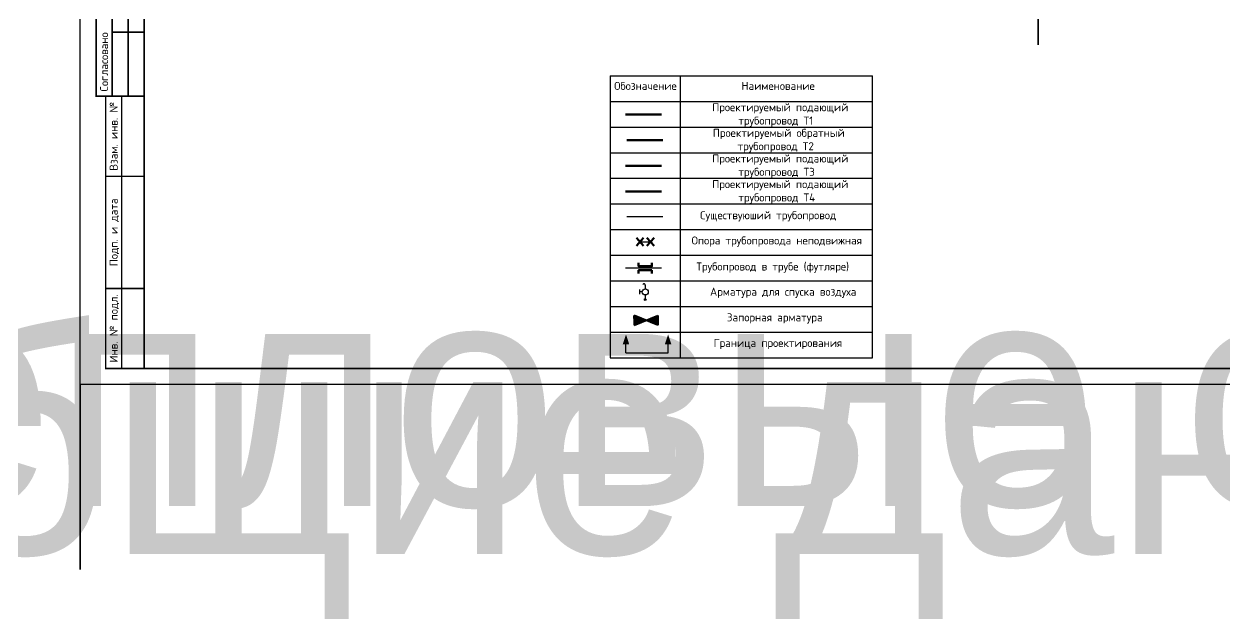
# Model space of a CAD drawing. Header units: millimetres. Extents: x 1990 to 8783, y 397 to 3825.
# Drawn here: x 2841.5 to 3216.3, y 1101.6 to 1287.4 of the extents above; entities that cross this region are included whole.
import ezdxf
from ezdxf.enums import TextEntityAlignment as Align

# ---------------------------------------------------------------- set-up
doc = ezdxf.new("R2018")
doc.units = ezdxf.units.MM
doc.linetypes.add('ГОСТ 2.303 5', pattern=[24, 20, -1.5, 1, -1.5])
for name, color, linetype, lineweight in [('9 Размеры на геодезии', 5, 'Continuous', 40), ('Объекты проект.', 1, 'Continuous', 80), ('Основной', 1, 'Continuous', 60), ('Размерный', 4, 'Continuous', 30), ('Размеры на чертеже', 250, 'Continuous', 25)]:
    doc.layers.add(name, color=color, linetype=linetype, lineweight=lineweight)
doc.styles.add('-ISOCPEUR-', font='isocpeur.ttf')
doc.styles.get("Standard").update_dxf_attribs({"font": 'arial.ttf'})

# ---------------------------------------------------------------- blocks, each defined once
blk = doc.blocks.new('*U369')
blk.add_lwpolyline([(0, 123), (594, 123), (594, -297), (0, -297)], close=True)
at = {"const_width": 0.5}
blk.add_lwpolyline([(20, 118), (589, 118), (589, -292), (20, -292)], close=True, dxfattribs=at)
for points in [[(20, -207), (5, -207), (5, -142), (20, -142)], [(10, -142), (10, -207)], [(15, -142), (15, -207)], [(10, -187), (20, -187)], [(20, -292), (8, -292), (8, -207), (20, -207)], [(13, -207), (13, -292)], [(8, -232), (20, -232)], [(8, -267), (20, -267)]]:
    blk.add_lwpolyline(points, dxfattribs=at)
at = {"style": '-ISOCPEUR-'}
blk.add_text('Согласовано', height=2.5, rotation=90, dxfattribs=at).set_placement((7.5, -205.5), align=Align.MIDDLE_LEFT)
for s, p in [('Взам. инв. №', (10.5, -219.5)), ('Подп. и дата', (10.5, -249.5)), ('Инв. № подл.', (10.5, -279.5))]:
    blk.add_text(s, height=2.5, rotation=90, dxfattribs=at).set_placement(p, align=Align.MIDDLE_CENTER)
blk.add_attdef('РАЗРАБОТАЛ', text='', height=2.5).set_placement((424.5, -264.22), align=Align.MIDDLE_LEFT)
at = {"flags": 8}
for tag, height, p in [('ДАТА', 2.5, (464.07, -264.4)), ('ЛИСТ', 3, (560.39, -271.92)), ('ЛИСТОВ', 3, (577.89, -271.92))]:
    blk.add_attdef(tag, text='', height=height, dxfattribs=at).set_placement(p, align=Align.MIDDLE_CENTER)
blk.add_attdef('ПРОВЕРИЛ', (424.75, -270.73), '', height=2.5)
at = {"lineweight": 30, "flags": 104}
for tag, p in [('ТЕПЛОВЫЕ_СЕТИ', (504, -269.5)), ('ИМЯ_ЧЕРТЕЖА', (504, -284.5))]:
    blk.add_attdef(tag, text='', height=3, dxfattribs=at).set_placement(p, align=Align.MIDDLE_CENTER)
at = {"style": '-ISOCPEUR-', "flags": 8}
blk.add_attdef('ФОРМАТ', text='', height=3, dxfattribs=at).set_placement((554.97, -294.75), align=Align.MIDDLE_CENTER)

msp = doc.modelspace()

# ---------------------------------------------------------------- hatches: boundary and pattern name
at = {"lineweight": 30, "ltscale": 2}
h = msp.add_hatch(color=256, dxfattribs=at)
edge = h.paths.add_edge_path()
edge.add_arc((3035.515, 1201.328), 0.263, 0, 360)
at = {"layer": '9 Размеры на геодезии', "linetype": 'ByBlock'}
h = msp.add_hatch(color=0, dxfattribs=at)
h.dxf.hatch_style = 1
h.paths.add_polyline_path([(3035.731, 1194.864), (3032.011, 1196.364), (3032.011, 1193.364)])
h = msp.add_hatch(color=0, dxfattribs=at)
h.dxf.hatch_style = 1
h.paths.add_polyline_path([(3039.451, 1196.364), (3035.731, 1194.864), (3039.451, 1193.364)])

# ---------------------------------------------------------------- linework, layer by layer
at = {"color": 18, "lineweight": 35, "true_color": 0x000000}
for p, q in [((3158.282, 1280.857), (3158.282, 1381.146)), ((2858.986, 1174.816), (2858.986, 1117.08))]:
    msp.add_line(p, q, dxfattribs=at)
at = {"color": 7, "lineweight": 30}
for p, q in [((3024.515, 1271.182), (3024.515, 1183.182)), ((3024.515, 1271.182), (3106.515, 1271.182)), ((3046.515, 1183.182), (3046.515, 1271.182)), ((3106.515, 1183.182), (3106.515, 1271.182)), ((3024.515, 1263.182), (3106.515, 1263.182)), ((3024.515, 1263.182), (3106.515, 1263.182)), ((3024.515, 1183.182), (3106.515, 1183.182))]:
    msp.add_line(p, q, dxfattribs=at)
at = {"color": 7}
for p, q in [((3024.515, 1255.182), (3106.515, 1255.182)), ((3024.515, 1247.182), (3106.515, 1247.182)), ((3024.515, 1239.182), (3106.515, 1239.182)), ((3024.515, 1231.182), (3106.515, 1231.182)), ((3024.515, 1223.182), (3106.515, 1223.182)), ((3024.515, 1215.182), (3106.515, 1215.182)), ((3024.515, 1215.182), (3106.515, 1215.182)), ((3024.515, 1207.182), (3106.515, 1207.182)), ((3024.515, 1207.182), (3106.515, 1207.182)), ((3024.515, 1207.182), (3106.515, 1207.182)), ((3024.515, 1207.182), (3106.515, 1207.182)), ((3024.515, 1199.182), (3106.515, 1199.182)), ((3024.515, 1199.182), (3106.515, 1199.182)), ((3024.515, 1191.182), (3106.515, 1191.182)), ((3024.515, 1191.182), (3106.515, 1191.182)), ((3024.515, 1183.182), (3106.515, 1183.182))]:
    msp.add_line(p, q, dxfattribs=at)
at = {"color": 4, "lineweight": 60}
msp.add_line((3040.618, 1243.119), (3029.382, 1243.119), dxfattribs=at)
at = {"color": 6, "lineweight": 60}
msp.add_line((3040.618, 1235.119), (3029.382, 1235.119), dxfattribs=at)
at = {"linetype": 'ГОСТ 2.303 5', "lineweight": 30, "ltscale": 100}
msp.add_line((3040.618, 1211.119), (3029.382, 1211.119), dxfattribs=at)
at = {"color": 7, "lineweight": 50, "ltscale": 0.5}
msp.add_line((3037.61, 1210.506), (3037.61, 1209.431), dxfattribs=at)
at = {"color": 7, "lineweight": 30, "ltscale": 0.5}
for p, q in [((3033.835, 1203.008), (3033.835, 1204.448)), ((3034.555, 1203.728), (3033.835, 1203.728)), ((3035.515, 1205.841), (3035.515, 1204.688)), ((3035.515, 1202.768), (3035.515, 1201.328))]:
    msp.add_line(p, q, dxfattribs=at)
at = {"color": 7, "lineweight": 50, "ltscale": 0.5}
for points in [[(3033.419, 1212.807), (3033.419, 1211.731), (3037.61, 1211.731), (3037.61, 1212.807)], [(3037.61, 1210.506), (3033.419, 1210.506), (3033.419, 1209.431)]]:
    msp.add_lwpolyline(points, dxfattribs=at)
at = {"color": 7, "lineweight": 30, "ltscale": 0.5}
msp.add_circle((3035.515, 1203.728), 0.96, dxfattribs=at)
at = {"lineweight": 30, "ltscale": 2}
msp.add_circle((3035.515, 1201.328), 0.263, dxfattribs=at)
at = {"color": 7, "lineweight": 30, "ltscale": 0.5}
msp.add_arc((3035.148, 1205.865), 0.367, 356.2591, 154.72194, dxfattribs=at)
at = {"layer": '9 Размеры на геодезии', "color": 0, "linetype": 'ByBlock'}
for p, q in [((3032.011, 1193.364), (3039.451, 1196.364)), ((3039.451, 1193.364), (3032.011, 1196.364)), ((3032.011, 1195.364), (3032.011, 1196.364)), ((3032.011, 1196.364), (3032.011, 1193.364)), ((3039.451, 1196.364), (3039.451, 1193.364)), ((3032.011, 1195.364), (3032.011, 1194.364)), ((3039.451, 1195.364), (3039.451, 1194.364))]:
    msp.add_line(p, q, dxfattribs=at)
at = {"layer": 'Объекты проект.', "lineweight": 60}
msp.add_line((3040.618, 1259.119), (3029.382, 1259.119), dxfattribs=at)
at = {"layer": 'Объекты проект.', "color": 5, "lineweight": 60}
msp.add_line((3040.992, 1251.119), (3029.756, 1251.119), dxfattribs=at)
at = {"layer": 'Основной', "color": 5}
for p, q in [((3032.768, 1218.131), (3035.018, 1220.59)), ((3032.768, 1220.59), (3035.018, 1218.131))]:
    msp.add_line(p, q, dxfattribs=at)
at = {"layer": 'Основной', "color": 1}
for p, q in [((3036.011, 1218.131), (3038.261, 1220.59)), ((3036.011, 1220.59), (3038.261, 1218.131))]:
    msp.add_line(p, q, dxfattribs=at)
at = {"layer": 'Размерный', "color": 7, "lineweight": 30}
for p, q in [((3040.992, 1227.119), (3029.756, 1227.119)), ((3033.893, 1219.36), (3037.136, 1219.36)), ((3029.501, 1184.739), (3029.502, 1187.384)), ((3029.501, 1184.739), (3042.662, 1184.739)), ((3042.664, 1184.739), (3042.664, 1187.384))]:
    msp.add_line(p, q, dxfattribs=at)
for points in [[(3030.499, 1187.384), (3029.505, 1190.432), (3028.506, 1187.385)], [(3043.66, 1187.384), (3042.666, 1190.432), (3041.667, 1187.385)]]:
    msp.add_solid(points, dxfattribs=at)

# ---------------------------------------------------------------- block references
at = {"layer": 'Размеры на чертеже', "lineweight": 90}
ref = msp.add_blockref('*U369', (2237.597, 1476.353), dxfattribs=at)
lines = msp.add_mtext('Общие данные ', dxfattribs={"layer": '0', "insert": (2741.597, 1191.853), "char_height": 70, "attachment_point": 1})
ref.add_attrib('ИМЯ_ЧЕРТЕЖА', '', (2741.597, 1191.853), dxfattribs={"flags": 104}).embed_mtext(lines)
lines = msp.add_mtext('Тепловые сети', dxfattribs={"layer": '0', "insert": (2741.597, 1206.853), "char_height": 70, "attachment_point": 1})
ref.add_attrib('ТЕПЛОВЫЕ_СЕТИ', '', (2741.597, 1206.853), dxfattribs={"flags": 104}).embed_mtext(lines)
msp.add_blockref('*U369', (2858.986, 1471.816), dxfattribs=at)

# ---------------------------------------------------------------- texts
at = {"color": 7, "lineweight": 30, "style": '-ISOCPEUR-'}
for s, p in [('Существуюший трубопровод', (3052.668, 1226.398)), ('Трубопровод в трубе (футляре)', (3051.47, 1210.398))]:
    msp.add_text(s, height=2.50001, dxfattribs=at).set_placement(p)
at = {"color": 7, "lineweight": 30, "char_height": 2.50001, "attachment_point": 1, "style": '-ISOCPEUR-'}
for s, insert, width in [('\\pi1.29898;Обозначение', (3024.515, 1269.293), 22), ('\\pi19.04897;Наименование', (3046.515, 1269.293), 22), ('\\pxi3.96959;{\\C0;Проектируемый подающий \\P\\pi7.22938;трубопровод Т1}', (3046.515, 1262.622), 67.99191), ('\\pxi4.04459;{\\C0;Проектируемый обратный \\P\\pi7.13349;трубопровод Т2}', (3046.515, 1254.622), 71.6856), ('\\pxi3.96959;{\\C0;Проектируемый подающий \\P\\pi7.22938;трубопровод Т3}', (3046.515, 1246.622), 67.99191), ('\\pxi3.96959;{\\C0;Проектируемый подающий \\P\\pi7.22938;трубопровод Т4}', (3046.515, 1238.622), 67.99191), ('\\pxi1.39461;{\\C0;Опора трубопровода неподвижная}', (3046.515, 1221.023), 75.49839), ('\\pxi3.69462;{\\C0;Арматура для спуска воздуха}', (3046.515, 1205.023), 79.54949), ('\\pxi5.79822;{\\C0;Запорная арматура}', (3046.515, 1197.023), 80.38349), ('\\pxi4.14459;{\\C0;Граница проектирования}', (3046.515, 1189.023), 70.49407)]:
    msp.add_mtext(s, dxfattribs=dict(at, insert=insert, width=width))

doc.saveas('drawing.dxf')
